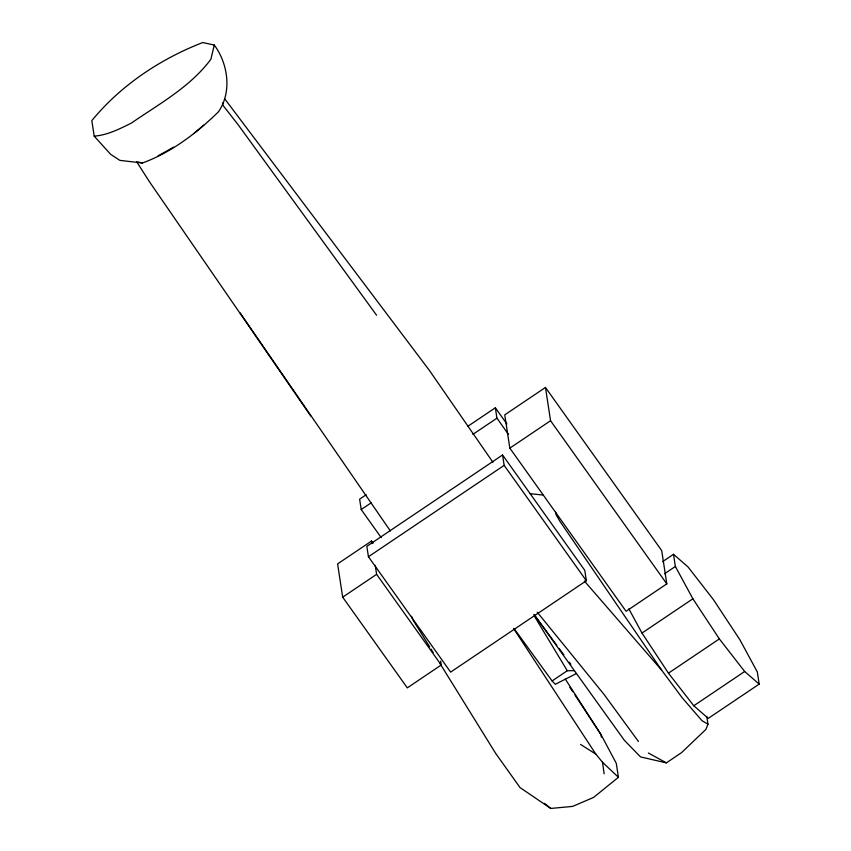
<?xml version="1.0" encoding="UTF-8"?>
<svg xmlns="http://www.w3.org/2000/svg" width="851" height="851" viewBox="0 0 851 851"><rect width="100%" height="100%" fill="white"/><g stroke="black" fill="none" stroke-linecap="round" stroke-linejoin="round"><path stroke-width="1.28" d="M214.282 45.029L210.867 59.304C190.167 87.047 159.265 103.865 131.299 123.129C119.651 128.905 107.3 135.213 94.195 136.128L91.823 120.629C120.768 85.302 160.371 58.953 202.729 42.55L214.282 45.029C228.174 63.846 232.132 92.206 218.377 111.885C196.581 133.181 171.274 152.489 142.447 162.988L119.842 160.371L110.587 154.265L94.195 136.128M706.777 716.468L707.968 724.212L705.904 729.403L681.555 752.635L666.365 762.868L640.526 756.922L624.379 740.338L534.12 614.507M193.773 133.575L203.655 125.214M565.383 679.194L600.987 734.562L616.284 763.336L618.422 777.293L593.583 797.43L572.638 806.397L550.757 808.45L520.057 787.611L495.761 753.518L440.116 663.737M366.185 494.729L359.622 499.154L361.207 509.547L381.184 537.577M467.986 426.202L495.356 407.778L506.877 423.958M361.207 509.547L371.057 502.909M472.858 434.382L496.941 418.181L495.356 407.778M545.47 387.46L504.749 414.873L509.834 448.137L626.081 611.284L666.801 583.871L661.706 550.608L545.47 387.46L550.554 420.724L666.801 583.871M373.068 543.225L371.525 541.066L337.592 563.905L342.687 597.168L407.299 687.863L441.233 665.014L440.648 661.184M509.834 448.137L550.554 420.724M502.569 454.977L366.845 546.342L368.43 556.735L450.636 672.109L586.36 580.744L584.775 570.351L502.569 454.977L504.164 465.369L586.36 580.744M368.43 556.735L504.164 465.369M342.687 597.168L376.621 574.329L375.248 565.372M662.674 561.586L673.503 554.299L688.002 566.915L713.329 599.508L739.806 639.622L757.316 671.939L759.177 684.108L708.277 718.372L693.778 705.756L668.45 673.173L641.984 633.059L628.846 608.816M664.535 573.765L675.364 566.479L673.503 554.299M513.919 628.346L552.086 680.949L567.277 670.726L574.382 670.652M641.984 633.059L692.884 598.796L675.364 566.479M668.45 673.173L719.35 638.91L744.678 671.492L759.177 684.108M693.778 705.756L744.678 671.492M158.105 155.871L173.54 147.191M576.255 673.62L555.32 684.278L552.086 680.949M529.928 493.654L542.895 495.027M137.83 161.998L142.447 162.988M648.377 752.997L666.365 762.868M707.968 724.212L701.979 720.68L682.108 697.671L661.557 670.035L559.809 521.142L556.107 514.727L555.724 512.249M580.573 744.434L595.806 754.082L602.508 762.273L618.422 777.293M544.523 803.355L550.757 808.45M584.36 581.02L661.557 670.035M537.215 612.167L603.997 694.363L638.431 741.476M224.611 98.684L429.34 370.334L492.931 462.284M534.088 614.688L556.788 645.303M559.139 648.473L563.83 654.813M569.308 662.195L570.872 664.312M376.589 315.242L237.855 124.363L222.973 105.364L222.6 102.95M496.941 418.181L508.462 434.35M376.621 574.329L441.233 665.014M240.131 312.902L390.386 530.981M310.721 415.969L149.627 182.008L136.66 161.754M569.776 687.353L572.744 691.746M574.978 695.033L600.987 734.562L601.359 737.147M692.884 598.796L719.35 638.91M513.642 628.591L595.806 754.082M429.691 646.898L413.001 619.964L411.522 616.284M431.074 649.143L433.17 652.515M534.385 616.145L567.277 670.726M371.525 541.066L371.919 543.619M602.508 762.273L604.136 773.846"/></g></svg>
